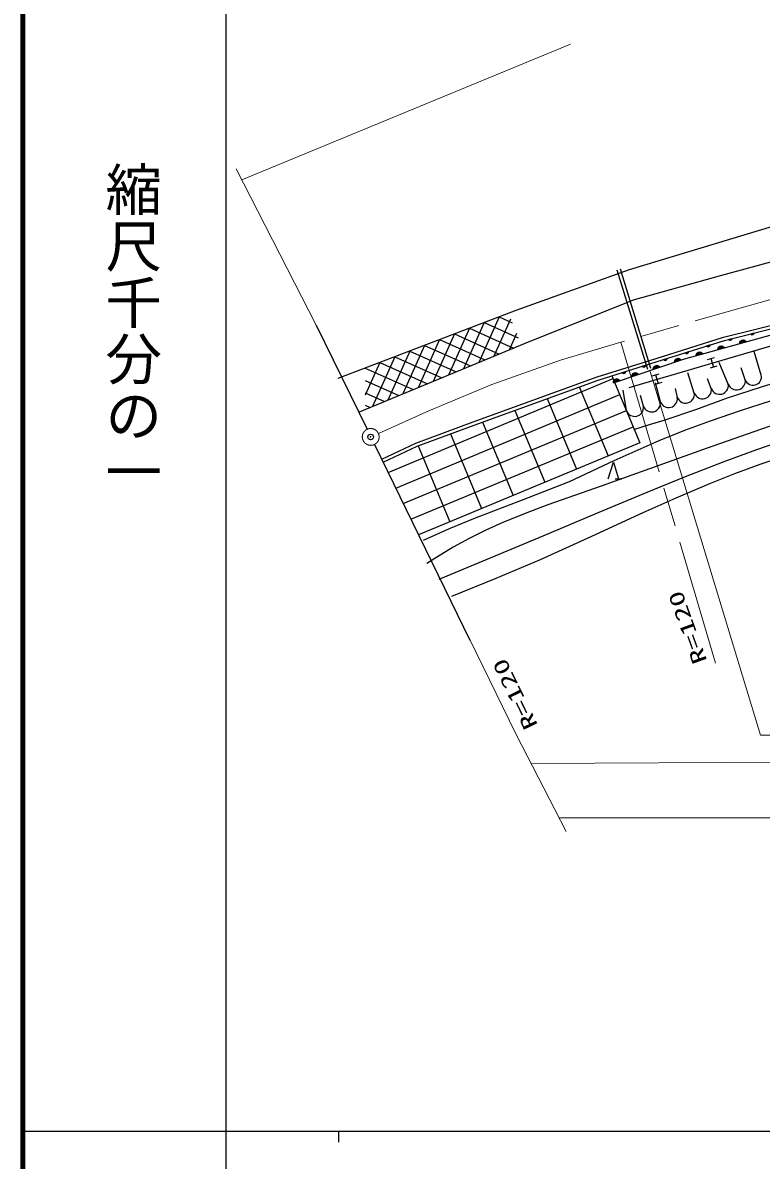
# Model space of a CAD drawing. Units: millimetres, scale not verified. Extents: x 40000 to 680000, y 20000 to 380000.
# Drawn here: x 40000 to 105489, y 202409 to 303293 of the extents above; entities that cross this region are included whole.
import ezdxf
from ezdxf.enums import TextEntityAlignment as Align

# ---------------------------------------------------------------- set-up
doc = ezdxf.new("R2010")
doc.units = ezdxf.units.MM
doc.header["$LTSCALE"] = 1000
doc.header["$PDMODE"] = 32
doc.header["$PDSIZE"] = 500
doc.linetypes.add('CHAIN', pattern=[18.5, 12, -1.5, 3.5, -1.5])
for name, color, linetype, lineweight in [('M-BGD', 7, 'Continuous', 25), ('M-BMK', 2, 'CHAIN', 13), ('M-STR-HTXT', 7, 'Continuous', 13), ('M-TTL', 2, 'Continuous', 140), ('M-TTL-BAND', 7, 'Continuous', 25)]:
    doc.layers.add(name, color=color, linetype=linetype, lineweight=lineweight)
doc.layers.add('M-OTRS', color=6, linetype='Continuous')
doc.styles.add('@ＭＳ ゴシック', font='')
doc.styles.add('ＭＳ ゴシック', font='')
doc.styles.get('@ＭＳ ゴシック').set_extended_font_data('@MS Gothic')
doc.styles.get('ＭＳ ゴシック').set_extended_font_data('MS Gothic')

# ---------------------------------------------------------------- blocks, each defined once
blk = doc.blocks.new('BUHIN228')
at = {"layer": 'M-BMK'}
blk.add_circle((0, 0), 746, dxfattribs=at)

msp = doc.modelspace()

# ---------------------------------------------------------------- linework, layer by layer
at = {"layer": 'M-BGD'}
for p, q in [((109106, 286019), (93780, 281368)), ((101989, 280908), (111652, 283544)), ((93780, 281368), (83739, 277774)), ((95426, 272531), (92710, 281339)), ((95712, 272619), (92997, 281428)), ((94171, 278712), (101989, 280908)), ((84492, 274834), (94171, 278712)), ((83739, 277774), (67951, 271749)), ((93787, 270956), (118305, 278168)), ((66015, 276482), (70529, 267234)), ((80926, 276700), (79091, 272599)), ((82248, 277205), (80435, 273156)), ((80926, 276700), (83944, 275350)), ((83259, 277017), (81780, 273712)), ((82248, 277205), (83393, 276692)), ((102138, 275409), (109882, 277345)), ((102219, 275120), (109959, 277055)), ((78284, 275692), (76401, 271485)), ((79605, 276196), (77746, 272042)), ((78284, 275692), (82261, 273912)), ((79605, 276196), (83533, 274438)), ((83783, 275741), (83125, 274269)), ((98591, 273445), (106496, 275632)), ((104830, 275753), (104553, 275684)), ((104565, 275668), (104827, 275733)), ((104821, 275712), (104581, 275653)), ((104599, 275638), (104811, 275691)), ((104798, 275668), (104622, 275624)), ((104661, 275614), (104769, 275642)), ((75641, 274683), (73711, 270371)), ((76962, 275188), (75056, 270928)), ((75641, 274683), (79718, 272859)), ((76962, 275188), (80990, 273385)), ((77270, 271868), (84492, 274834)), ((96160, 273526), (102138, 275409)), ((96249, 273240), (102219, 275120)), ((100936, 274696), (100665, 274611)), ((100677, 274595), (100935, 274676)), ((100930, 274655), (100694, 274581)), ((100713, 274567), (100921, 274633)), ((100910, 274609), (100736, 274555)), ((100776, 274547), (100882, 274581)), ((101653, 274331), (102202, 274483)), ((102178, 274515), (101657, 274371)), ((101669, 274413), (102144, 274545)), ((102108, 274574), (101688, 274457)), ((101712, 274503), (102062, 274600)), ((101984, 274617), (101769, 274557)), ((102890, 275268), (102614, 275199)), ((102626, 275183), (102887, 275248)), ((102881, 275228), (102642, 275168)), ((102659, 275153), (102871, 275206)), ((102858, 275183), (102682, 275139)), ((102721, 275129), (102829, 275157)), ((103580, 274864), (104130, 275016)), ((104105, 275048), (103585, 274904)), ((103596, 274946), (104072, 275078)), ((104036, 275107), (103615, 274991)), ((103640, 275036), (103990, 275133)), ((103912, 275150), (103696, 275091)), ((72999, 273675), (71022, 269258)), ((74320, 274179), (72366, 269814)), ((72999, 273675), (77175, 271806)), ((74320, 274179), (78447, 272332)), ((90926, 271891), (96160, 273526)), ((92377, 271356), (98591, 273445)), ((97123, 273495), (96851, 273410)), ((96864, 273394), (97121, 273475)), ((97116, 273454), (96881, 273380)), ((96899, 273366), (97107, 273432)), ((97096, 273408), (96923, 273354)), ((97809, 273221), (98349, 273403)), ((98323, 273433), (97811, 273261)), ((97820, 273304), (98288, 273461)), ((98250, 273488), (97837, 273349)), ((97859, 273396), (98203, 273512)), ((98124, 273525), (97912, 273454)), ((99030, 274096), (98758, 274010)), ((98771, 273995), (99028, 274076)), ((99023, 274055), (98788, 273980)), ((98806, 273967), (99014, 274032)), ((99003, 274009), (98830, 273954)), ((98869, 273947), (98976, 273981)), ((99725, 273797), (100275, 273949)), ((100250, 273981), (99730, 273837)), ((99741, 273880), (100217, 274011)), ((100181, 274040), (99760, 273924)), ((99785, 273969), (100135, 274066)), ((100057, 274084), (99841, 274024)), ((100720, 273413), (101338, 273595)), ((101029, 273504), (101255, 272736)), ((105489, 272047), (104862, 274143)), ((70356, 272667), (74632, 270753)), ((71677, 273171), (70372, 270253)), ((71677, 273171), (75904, 271279)), ((91022, 271606), (96249, 273240)), ((95216, 272897), (94944, 272812)), ((94957, 272797), (95214, 272877)), ((95209, 272856), (94974, 272782)), ((94992, 272769), (95201, 272834)), ((95189, 272810), (95016, 272756)), ((95055, 272749), (95162, 272782)), ((95913, 272584), (96453, 272766)), ((96427, 272796), (95915, 272624)), ((95924, 272667), (96392, 272824)), ((96355, 272851), (95941, 272712)), ((95963, 272759), (96307, 272875)), ((96228, 272888), (96017, 272817)), ((96962, 273347), (97069, 273380)), ((101564, 272827), (100946, 272645)), ((102566, 271236), (101760, 273171)), ((104072, 271628), (103717, 272685)), ((69856, 268773), (77270, 271868)), ((70363, 271568), (73361, 270226)), ((72394, 263414), (92344, 271732)), ((79938, 267885), (90926, 271891)), ((80041, 267603), (91022, 271606)), ((92238, 271986), (94715, 266046)), ((92379, 271397), (92919, 271578)), ((92893, 271609), (92381, 271437)), ((92391, 271480), (92859, 271637)), ((92821, 271664), (92407, 271525)), ((92429, 271572), (92774, 271687)), ((92695, 271700), (92483, 271629)), ((93437, 272342), (93165, 272257)), ((93178, 272241), (93436, 272321)), ((93431, 272300), (93195, 272227)), ((93214, 272213), (93422, 272278)), ((93410, 272255), (93237, 272200)), ((93276, 272193), (93383, 272226)), ((94017, 271947), (94557, 272128)), ((94531, 272159), (94019, 271987)), ((94029, 272030), (94496, 272187)), ((94459, 272214), (94045, 272075)), ((94067, 272122), (94411, 272238)), ((94333, 272251), (94121, 272180)), ((95817, 271971), (96435, 272152)), ((96660, 271385), (96043, 271203)), ((96126, 272061), (96352, 271294)), ((99554, 270454), (98983, 272234)), ((101060, 270845), (100719, 271713)), ((70370, 270469), (72089, 269700)), ((89357, 270999), (91910, 264877)), ((93530, 268889), (93250, 270709)), ((96542, 269672), (96102, 271366)), ((98048, 270063), (97872, 270845)), ((70377, 269370), (70818, 269173)), ((73071, 262027), (92937, 270311)), ((86499, 269957), (89105, 263707)), ((95036, 269280), (94783, 270220)), ((73747, 260641), (93530, 268889)), ((83641, 268916), (86300, 262538)), ((74424, 259255), (94122, 267468)), ((74862, 266012), (79938, 267885)), ((74978, 265735), (80041, 267603)), ((80783, 267874), (83495, 261368)), ((77928, 266823), (80690, 260199)), ((71187, 265886), (79661, 248526)), ((71841, 264592), (74862, 266012)), ((71969, 264320), (74978, 265735)), ((75075, 265770), (77885, 259029)), ((94715, 266046), (75101, 257868)), ((92531, 262830), (93131, 262830))]:
    msp.add_line(p, q, dxfattribs=at)
for points in [[(148315, 282184), (143471, 280994), (138612, 279826), (133955, 278755), (129273, 277740), (126020, 277029), (122782, 276261), (120418, 275631), (118059, 274941), (113302, 273434), (108538, 271917), (105492, 270982), (102465, 269989), (99665, 268968), (96848, 268004), (95548, 267621), (94240, 267219)], [(76936, 253958), (81539, 255873), (86150, 257798), (90749, 259731), (95360, 261665), (98767, 263055), (102205, 264391), (105106, 265451), (108029, 266455), (111284, 267505), (114558, 268498), (117740, 269411), (120946, 270267), (125778, 271500), (130622, 272734), (135423, 273994), (140237, 275194), (142597, 275721), (144979, 276190), (146494, 276451), (148012, 276689)], [(75546, 257407), (77833, 258427), (80146, 259393), (84325, 260978), (88479, 262618), (92443, 264455), (96433, 266239), (98699, 267146), (100997, 268001), (103645, 268916), (106310, 269774)], [(108272, 268190), (105414, 267216), (100704, 265557), (96004, 263872), (91301, 262205), (86571, 260533), (84564, 259775), (82583, 258962), (81072, 258281), (79588, 257547), (78171, 256771), (76775, 255937), (76299, 255643), (75823, 255348)], [(78048, 252429), (81982, 254034), (85903, 255700), (90455, 257754), (95003, 259845), (97951, 261165), (100920, 262429), (103145, 263315), (105390, 264144), (107949, 265015)], [(91928, 262830), (92385, 264326), (92843, 262830)]]:
    msp.add_lwpolyline(points, dxfattribs=at)
for points in [[(104833, 275773), (104829, 275737), (104820, 275704), (104799, 275665), (104772, 275640), (104740, 275620), (104695, 275609), (104658, 275612), (104622, 275621), (104585, 275646), (104561, 275670), (104542, 275701)], [(100938, 274716), (100937, 274680), (100929, 274647), (100911, 274607), (100885, 274580), (100855, 274558), (100810, 274544), (100773, 274544), (100737, 274552), (100699, 274574), (100673, 274597), (100652, 274626)], [(101648, 274291), (101653, 274363), (101671, 274429), (101709, 274508), (101763, 274561), (101825, 274601), (101915, 274626), (101989, 274623), (102062, 274606), (102136, 274558), (102186, 274511), (102226, 274451)], [(102893, 275288), (102890, 275252), (102880, 275220), (102860, 275180), (102832, 275155), (102801, 275135), (102755, 275124), (102718, 275127), (102682, 275136), (102646, 275161), (102621, 275185), (102602, 275216)], [(103576, 274824), (103580, 274897), (103598, 274962), (103637, 275042), (103691, 275094), (103753, 275134), (103843, 275159), (103916, 275156), (103990, 275139), (104064, 275091), (104114, 275045), (104154, 274984)], [(97124, 273516), (97123, 273479), (97116, 273446), (97098, 273406), (97072, 273379), (97041, 273357), (96997, 273343), (96960, 273344), (96923, 273351), (96885, 273373), (96859, 273396), (96838, 273425)], [(97806, 273181), (97807, 273254), (97821, 273320), (97856, 273401), (97907, 273457), (97966, 273500), (98054, 273530), (98128, 273531), (98202, 273518), (98279, 273474), (98332, 273430), (98375, 273372)], [(99031, 274116), (99030, 274080), (99023, 274047), (99005, 274006), (98978, 273979), (98948, 273958), (98904, 273944), (98867, 273944), (98830, 273951), (98792, 273974), (98766, 273997), (98745, 274026)], [(99721, 273757), (99725, 273830), (99743, 273896), (99782, 273975), (99836, 274027), (99898, 274068), (99987, 274092), (100061, 274090), (100135, 274072), (100209, 274024), (100259, 273978), (100299, 273917)], [(95218, 272918), (95216, 272881), (95209, 272848), (95191, 272808), (95164, 272781), (95134, 272760), (95090, 272746), (95053, 272746), (95016, 272753), (94978, 272776), (94952, 272799), (94931, 272828)], [(95910, 272544), (95911, 272617), (95925, 272683), (95960, 272764), (96011, 272819), (96071, 272863), (96159, 272893), (96233, 272894), (96307, 272881), (96383, 272837), (96436, 272793), (96479, 272735)], [(92377, 271356), (92378, 271429), (92392, 271496), (92426, 271577), (92477, 271632), (92537, 271676), (92625, 271705), (92699, 271707), (92773, 271694), (92850, 271650), (92902, 271606), (92946, 271547)], [(93439, 272362), (93438, 272325), (93430, 272292), (93412, 272252), (93386, 272225), (93355, 272204), (93311, 272190), (93274, 272190), (93237, 272197), (93199, 272220), (93174, 272243), (93153, 272272)], [(94015, 271907), (94015, 271980), (94029, 272046), (94064, 272127), (94115, 272182), (94175, 272226), (94263, 272256), (94337, 272257), (94411, 272244), (94487, 272200), (94540, 272156), (94583, 272098)]]:
    msp.add_lwpolyline(points, close=True, dxfattribs=at)
for centre, radius, start, end in [((103299, 271512), 782, 200.60493, 8.51517), ((104766, 271886), 741, 200.45582, 12.5561), ((98780, 270338), 782, 200.60493, 8.51517), ((100286, 270729), 782, 200.60493, 8.51517), ((101793, 271120), 782, 200.60493, 8.51517), ((95768, 269556), 782, 200.60493, 8.51517), ((97274, 269947), 782, 200.60493, 8.51517), ((94262, 269165), 782, 200.60493, 8.51517)]:
    msp.add_arc(centre, radius, start, end, dxfattribs=at)
at = {"layer": 'M-BMK'}
for p, q in [((128959, 285197), (93042, 274968)), ((93042, 274968), (87697, 273380)), ((93042, 274968), (101426, 246508)), ((87697, 273380), (81599, 271198)), ((81599, 271198), (76015, 268887)), ((76015, 268887), (71542, 266868)), ((83718, 240239), (71187, 265886))]:
    msp.add_line(p, q, dxfattribs=at)
at = {"layer": 'M-OTRS'}
msp.add_point((70850, 266555), dxfattribs=at)
at = {"layer": 'M-STR-HTXT'}
for p, q in [((59429, 289366), (88562, 301388)), ((66015, 276482), (58932, 290337)), ((95647, 272369), (105408, 240110)), ((83718, 240239), (88180, 231556)), ((105408, 240110), (136308, 240111)), ((193052, 238168), (85082, 237586)), ((87555, 232774), (511451, 233120))]:
    msp.add_line(p, q, dxfattribs=at)
at = {"layer": 'M-TTL'}
msp.add_line((40000, 380000), (40000, 20000), dxfattribs=at)
at = {"layer": 'M-TTL-BAND'}
for p, q in [((58000, 370000), (58000, 20000)), ((40000, 205000), (579000, 205000)), ((68000, 205000), (68000, 204000))]:
    msp.add_line(p, q, dxfattribs=at)

# ---------------------------------------------------------------- block references
at = {"rotation": 0.0016}
msp.add_blockref('BUHIN228', (70858, 266560), dxfattribs=at)

# ---------------------------------------------------------------- texts
at = {"layer": 'M-BMK', "style": 'ＭＳ ゴシック', "width": 1.5}
for rotation, p in [(109.802, (101075, 246839)), (115.902, (86070, 241170))]:
    msp.add_text('R=120', height=1320, rotation=rotation, dxfattribs=at).set_placement(p, align=Align.BOTTOM_LEFT)
at = {"layer": 'M-TTL-BAND', "style": '@ＭＳ ゴシック'}
msp.add_text('縮尺千分の一', height=3666, rotation=270, dxfattribs=at).set_placement((49777, 261030), align=Align.MIDDLE_RIGHT)

doc.saveas('drawing.dxf')
